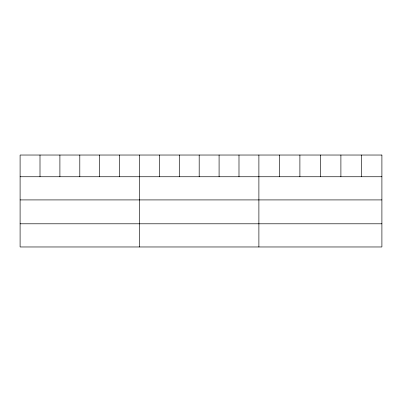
<?xml version="1.0" encoding="UTF-8"?>
<svg xmlns="http://www.w3.org/2000/svg" width="402" height="402" viewBox="0 0 402 402"><rect width="100%" height="100%" fill="white"/><g stroke="black" fill="none" stroke-linecap="round" stroke-linejoin="round"><path stroke-width="0.6" d="M20.1 176.744L381.9 176.744M20.1 199.915L381.9 199.915M20.1 223.793L381.9 223.793M361.398 155.031L361.398 176.744M340.896 155.031L340.896 176.744M320.394 155.031L320.394 176.744M299.892 155.031L299.892 176.744M279.39 155.031L279.39 176.744M258.888 155.031L258.888 246.969M238.989 155.031L238.989 176.744M219.09 155.031L219.09 176.744M199.191 155.031L199.191 176.744M179.292 155.031L179.292 176.744M159.393 155.031L159.393 176.744M139.494 155.031L139.494 246.969M119.595 155.031L119.595 176.744M99.696 155.031L99.696 176.744M79.797 155.031L79.797 176.744M59.898 155.031L59.898 176.744M39.999 155.031L39.999 176.744M381.9 155.031L20.1 155.031L20.1 246.969L381.9 246.969L381.9 155.031"/></g></svg>
